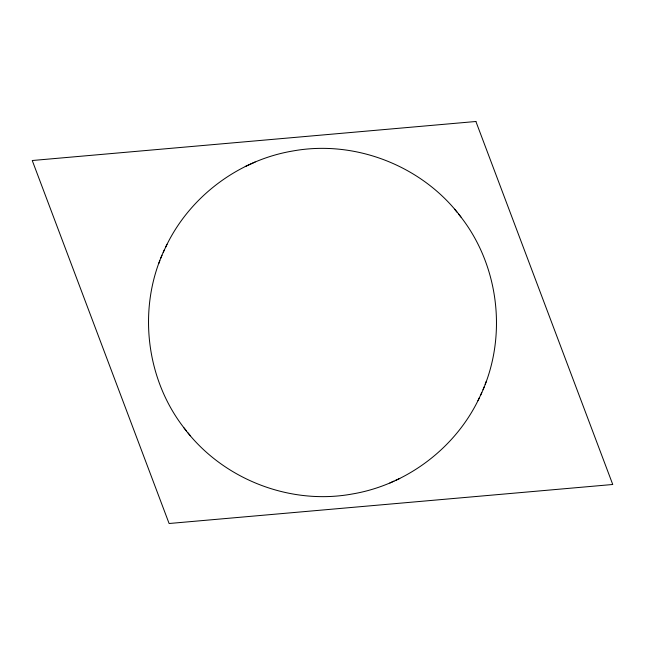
<?xml version="1.0" encoding="UTF-8"?>
<svg xmlns="http://www.w3.org/2000/svg" width="645" height="645" viewBox="0 0 645 645"><rect width="100%" height="100%" fill="white"/><g stroke="black" fill="none" stroke-linecap="round" stroke-linejoin="round"><path stroke-width="0.97" d="M164.54 249.51C136.869 307.738 145.617 381.018 186.47 430.973M480.46 395.49C508.131 337.262 499.383 263.982 458.531 214.027M158.734 263.563L159.871 260.644M160.831 258.153L161.968 255.235M483.032 389.765L484.169 386.847M485.129 384.356L486.266 381.437M165.684 247.116C189.251 197.039 238.231 160.145 292.798 150.995C355.443 139.538 422.854 166.055 460.957 217.042M184.043 427.957C222.146 478.945 289.557 505.462 352.202 494.006C406.777 484.863 455.741 447.953 479.316 397.884M163.209 252.356L167.015 244.286M477.985 400.714L481.791 392.644M255.138 162.016L245.253 166.523M395.474 480.412L399.747 478.477M389.862 482.984L393.974 481.122M454.652 209.238L456.942 212.084M188.058 432.916L190.348 435.762M475.897 121.494L32.25 160.516L169.103 523.506L612.75 484.484L475.897 121.494"/></g></svg>
